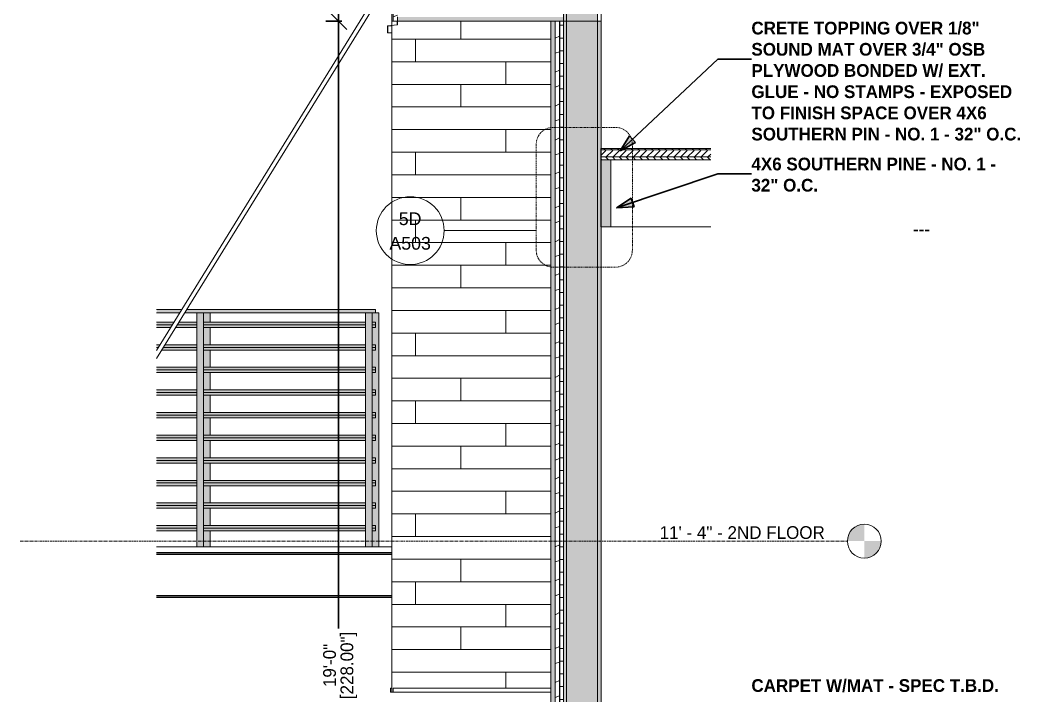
# Model space of a CAD drawing. Header units: inches. Extents: x 9847 to 10833, y -183 to 465.
# Drawn here: x 10019.2 to 10196.2, y 108.6 to 228.2 of the extents above; entities that cross this region are included whole.
import ezdxf

# ---------------------------------------------------------------- set-up
doc = ezdxf.new("R2010")
doc.units = ezdxf.units.IN
doc.header["$MEASUREMENT"] = 0
doc.linetypes.add('Dash Dot 3_16_', pattern=[0.3125, 0.1875, -0.0625, 0, -0.0625])
doc.linetypes.add('Grid Line 1_2_', pattern=[0.875, 0.5, -0.125, 0.125, -0.125])
for name, color, linetype, lineweight in [('0-3', 250, 'Continuous', 5), ('A-ANNO-DIMS-1', 211, 'Continuous', 30), ('A-ANNO-SYMB', 150, 'Continuous', 9), ('A-ANNO-SYMB-1', 150, 'Dash Dot 3_16_', 9), ('A-CLNG-1', 23, 'Continuous', 18), ('A-CLNG-2', 13, 'Continuous', 9), ('A-CLNG-3', 55, 'Continuous', 9), ('A-FLOR-4', 55, 'Continuous', 9), ('A-FLOR-HRAL-1', 55, 'Continuous', 9), ('A-FLOR-HRAL-2', 7, 'Continuous', 9), ('A-FLOR-HRAL-3', 9, 'Continuous', 9), ('A-FLOR-LEVL', 51, 'Continuous', 9), ('A-FLOR-LEVL-1', 51, 'Grid Line 1_2_', 9), ('A-WALL-1', 251, 'Continuous', 5), ('A-WALL-2', 23, 'Continuous', 18), ('A-WALL-3', 55, 'Continuous', 9), ('A-WALL-5', 113, 'Continuous', 9), ('A-WALL-PATT-1', 55, 'Continuous', 9), ('A-WALL-PATT-2', 252, 'Continuous', 9), ('G-ANNO-TEXT', 231, 'Continuous', 30), ('G-ANNO-TEXT-1', 231, 'Continuous', 9), ('S-BEAM-1', 55, 'Continuous', 9), ('S-STRS-1', 55, 'Continuous', 9), ('S-STRS-2', 21, 'Continuous', 5), ('S-STRS-3', 7, 'Continuous', 9), ('S-STRS-4', 252, 'Continuous', 9)]:
    doc.layers.add(name, color=color, linetype=linetype, lineweight=lineweight)
doc.styles.add('Arial', font='arial.ttf', dxfattribs={"height": 2.25})
doc.styles.add('Century Gothic', font='ufonts.com_century-gothic.ttf', dxfattribs={"height": 2.25})
doc.styles.add('Century Gothic_B', font='GOTHICB.TTF', dxfattribs={"height": 2.25})
doc.dimstyles.new('OD__1_16__Tol__', dxfattribs={"dimscale": 12, "dimtxt": 2.349379, "dimasz": 0.25, "dimexe": 0.1875, "dimexo": 0.125, "dimgap": 0.03125, "dimtad": 1, "dimdec": 4, "dimrnd": 0.0625, "dimzin": 3, "dimdsep": 46, "dimlunit": 4, "dimtxsty": 'Century Gothic', "dimblk1": 'OBLIQUE', "dimblk2": 'OBLIQUE', "dimsah": 1, "dimcen": 0.09, "dimdle": 0.1875, "dimazin": 0, "dimtfac": 1, "dimtdec": 4, "dimtix": 1, "dimtmove": 0, "dimatfit": 3, "dimfxl": 1, "dimtvp": 1, "dimtfill": 1, "dimfrac": 2, "dimtolj": 1, "dimtzin": 0, "dimlwd": 30, "dimlwe": 30, "dimarcsym": 2})
pattern_1 = [(0, (10995.947, 72), (0, 1.2), []), (315, (10995.947, 72), (1.1992531, 0), [1.696, -1.696]), (45, (10995.947, 72), (1.1992531, 0), [1.696, -1.696])]
pattern_2 = [(216.87, (11102.6469, 78), (17.9999786, 12.0000322), [3, -27]), (206.565, (11106.247, 76.2), (-6.00027, -5.999812), [6.708, -6.708]), (198.435, (11106.2469, 73.2), (-12.000522, -5.9998), [3.795, -15.179])]
pattern_3 = [(0, (10089.177, 136.8), (0, 4), []), (90, (10089.177, 136.8), (-8, 8), [4, -28]), (90, (10105.177, 140.8), (-8, 8), [4, -28])]
pattern_4 = [(0, (11100.2469, 72), (0, 1.2), []), (315, (11100.2469, 72), (1.1992531, 0), [1.696, -1.696]), (45, (11100.2469, 72), (1.1992531, 0), [1.696, -1.696])]
pattern_5 = [(161.57, (11100.36688, 72.12), (-0.960383694, -0.00039918), [0, -6.83, 0.758, 0]), (18.43, (11100.12688, 72.12), (-0.960383694, 0.00039918), [0, -6.83, 0.758, 0]), (108.43, (11100.36688, 72.12), (0.47951018, -2.4005264), [2.276, -5.312]), (71.57, (11100.12688, 72.12), (0.47951018, 2.4005264), [2.276, -5.312])]
pattern_6 = [(0, (11100.2469, 72), (7.68, 1.92), [0.317, -5.443, 0.317, -5.443, -30.72]), (0, (11100.2469, 72), (7.68, 1.92), [-11.52, 0.317, -11.203, 0.317, -5.443, -13.44]), (0, (11100.2469, 72), (7.68, 1.92), [-28.8, 0.317, -3.523, 0.317, -9.283]), (120, (11103.1269, 72.96), (-5.5027688, 5.691075), [0.317, -5.443, 0.317, -5.443, -30.72]), (120, (11103.1269, 72.96), (-5.5027688, 5.691075), [-11.52, 0.317, -11.203, 0.317, -5.443, -13.44]), (120, (11103.1269, 72.96), (-5.5027688, 5.691075), [-28.8, 0.317, -3.523, 0.317, -9.283]), (240, (11104.0869, 76.8), (-2.1772312, -7.611075), [0.317, -5.443, 0.317, -5.443, -30.72]), (240, (11104.0869, 76.8), (-2.1772312, -7.611075), [-11.52, 0.317, -11.203, 0.317, -5.443, -13.44]), (240, (11104.0869, 76.8), (-2.1772312, -7.611075), [-28.8, 0.317, -3.523, 0.317, -9.283])]

# ---------------------------------------------------------------- blocks, each defined once
blk = doc.blocks.new('CTR - 1st Phase -Stairs _ Elevators_rvt-2-WALL SECTION - WEST STAIR - WEST WALL')
at = {"layer": 'S-STRS-2'}
for points in [[(10017.71, 191.6), (10019.46, 191.6), (10019.46, 203.47), (10017.71, 203.47), (10017.71, 197.53)], [(10019.46, 54.13), (10019.46, 66), (10017.71, 66), (10017.71, 54.13)]]:
    blk.add_hatch(color=256, dxfattribs=at).paths.add_polyline_path(points, flags=0)
at = {"layer": 'S-STRS-4'}
h = blk.add_hatch(dxfattribs=at)
h.set_pattern_fill('FP_11', color=256, style=0, pattern_type=2)
h.set_pattern_definition(pattern_1)
h.paths.add_polyline_path([(10017.71, 203.47), (10037.13, 203.47), (10037.13, 205.47), (10017.71, 205.47)], flags=0)
h = blk.add_hatch(dxfattribs=at)
h.set_pattern_fill('FP_11', color=256, style=0, pattern_type=2)
h.set_pattern_definition(pattern_1)
h.paths.add_polyline_path([(10037.13, 66), (10037.13, 68), (10017.71, 68), (10017.71, 66), (10019.46, 66)], flags=0)
at = {"layer": 'S-STRS-1'}
for p, q in [((10019.46, 191.6), (10037.13, 191.6)), ((10019.46, 54.13), (10037.13, 54.13))]:
    blk.add_line(p, q, dxfattribs=at)
at = {"layer": 'S-STRS-3'}
for p, q in [((10037.13, 205.47), (10017.71, 205.47)), ((10017.71, 205.47), (10017.71, 203.47)), ((10019.46, 203.47), (10017.71, 203.47)), ((10017.71, 203.47), (10017.71, 191.6)), ((10017.71, 203.47), (10037.13, 203.47)), ((10019.46, 191.6), (10019.46, 203.47)), ((10017.71, 191.6), (10019.46, 191.6)), ((10037.13, 68), (10017.71, 68)), ((10017.71, 68), (10017.71, 66)), ((10019.46, 66), (10017.71, 66)), ((10017.71, 66), (10017.71, 54.13)), ((10017.71, 66), (10037.13, 66)), ((10019.46, 54.13), (10019.46, 66)), ((10017.71, 54.13), (10019.46, 54.13))]:
    blk.add_line(p, q, dxfattribs=at)
blk = doc.blocks.new('Basic Wall _ EXT - FIBER CEMENT - LARGE - ___-2505168-WALL SECTION - WEST STAIR - WEST WALL')
at = {"layer": 'A-WALL-3'}
for p, q in [((9980.69, 227.16), (9979.97, 227.16)), ((9980.69, 225.94), (9979.97, 225.94))]:
    blk.add_line(p, q, dxfattribs=at)
blk = doc.blocks.new('Basic Wall _ EXT - FIBER CEMENT - LARGE - ___-2505169-WALL SECTION - WEST STAIR - WEST WALL')
at = {"layer": 'A-WALL-3'}
for p, q in [((9981.66, 227.34), (9979.94, 227.19)), ((9979.94, 227.19), (9979.94, 225.94)), ((9979.97, 227.16), (9981.69, 227.31)), ((9979.97, 225.94), (9979.97, 227.16)), ((9981.66, 228), (9981.66, 227.34)), ((9981.69, 227.31), (9981.69, 228)), ((9979.94, 225.94), (9979.97, 225.94))]:
    blk.add_line(p, q, dxfattribs=at)
blk = doc.blocks.new('Railing - Baluster_01-2700443-WALL SECTION - WEST STAIR - WEST WALL')
at = {"layer": 'A-FLOR-HRAL-3'}
blk.add_hatch(color=256, dxfattribs=at).paths.add_polyline_path([(9947.38, 267), (9947.38, 308.4), (9946.2, 308.4), (9946.2, 267)], flags=0)
at = {"layer": 'A-FLOR-HRAL-1'}
for p, q in [((9946.2, 267), (9946.2, 308.4)), ((9947.38, 308.4), (9947.38, 267))]:
    blk.add_line(p, q, dxfattribs=at)
blk = doc.blocks.new('Railing - Baluster_01-V12-WALL SECTION - WEST STAIR - WEST WALL')
at = {"layer": 'A-FLOR-HRAL-3'}
h = blk.add_hatch(color=256, dxfattribs=at)
h.paths.add_polyline_path([(9947.38, 135), (9948.56, 135), (9948.56, 137.8), (9947.38, 137.8)], flags=0)
h.paths.add_polyline_path([(9948.56, 138.75), (9948.56, 141.8), (9947.38, 141.8), (9947.38, 138.75)], flags=0)
h.paths.add_polyline_path([(9947.38, 142.75), (9948.56, 142.75), (9948.56, 145.8), (9947.38, 145.8)], flags=0)
h.paths.add_polyline_path([(9947.38, 146.75), (9948.56, 146.75), (9948.56, 149.8), (9947.38, 149.8)], flags=0)
h.paths.add_polyline_path([(9947.38, 150.75), (9948.56, 150.75), (9948.56, 153.8), (9947.38, 153.8)], flags=0)
h.paths.add_polyline_path([(9947.38, 154.75), (9948.56, 154.75), (9948.56, 157.8), (9947.38, 157.8)], flags=0)
h.paths.add_polyline_path([(9947.38, 158.75), (9948.56, 158.75), (9948.56, 161.8), (9947.38, 161.8)], flags=0)
h.paths.add_polyline_path([(9947.38, 162.75), (9948.56, 162.75), (9948.56, 165.8), (9947.38, 165.8)], flags=0)
h.paths.add_polyline_path([(9947.38, 166.75), (9948.56, 166.76), (9948.56, 169.8), (9947.38, 169.8), (9947.38, 166.76)], flags=0)
h.paths.add_polyline_path([(9947.38, 170.75), (9948.56, 170.75), (9948.56, 173.8), (9947.38, 173.8)], flags=0)
h.paths.add_polyline_path([(9947.38, 174.75), (9948.56, 174.75), (9948.56, 176.4), (9947.38, 176.4)], flags=0)
at = {"layer": 'A-FLOR-HRAL-1'}
for p, q in [((9948.56, 176.4), (9948.56, 174.75)), ((9948.56, 173.8), (9948.56, 170.75)), ((9948.56, 169.8), (9948.56, 166.76)), ((9948.56, 165.8), (9948.56, 162.75)), ((9948.56, 161.8), (9948.56, 158.75)), ((9948.56, 157.8), (9948.56, 154.75)), ((9948.56, 153.8), (9948.56, 150.75)), ((9948.56, 149.8), (9948.56, 146.75)), ((9948.56, 145.8), (9948.56, 142.75)), ((9948.56, 141.8), (9948.56, 138.75)), ((9948.56, 137.8), (9948.56, 135))]:
    blk.add_line(p, q, dxfattribs=at)
blk = doc.blocks.new('Railing - Baluster_01-V11-WALL SECTION - WEST STAIR - WEST WALL')
at = {"layer": 'A-FLOR-HRAL-3'}
blk.add_hatch(color=256, dxfattribs=at).paths.add_polyline_path([(9978.42, 267), (9978.42, 308.4), (9977.24, 308.4), (9977.24, 306.75), (9977.83, 306.75), (9977.83, 305.8), (9977.24, 305.8), (9977.24, 302.75), (9977.83, 302.75), (9977.83, 301.8), (9977.24, 301.8), (9977.24, 298.75), (9977.83, 298.75), (9977.83, 297.8), (9977.24, 297.8), (9977.24, 294.75), (9977.83, 294.75), (9977.83, 293.8), (9977.24, 293.8), (9977.24, 290.75), (9977.83, 290.75), (9977.83, 289.8), (9977.24, 289.8), (9977.24, 286.75), (9977.83, 286.75), (9977.83, 285.8), (9977.24, 285.8), (9977.24, 282.75), (9977.83, 282.75), (9977.83, 281.8), (9977.24, 281.8), (9977.24, 278.75), (9977.83, 278.75), (9977.83, 277.8), (9977.24, 277.8), (9977.24, 274.75), (9977.83, 274.75), (9977.83, 273.8), (9977.24, 273.8), (9977.24, 270.75), (9977.83, 270.75), (9977.83, 269.8), (9977.24, 269.8), (9977.24, 267)], flags=0)
at = {"layer": 'A-FLOR-HRAL-1'}
for q in [(9977.83, 308.4), (9978.42, 267)]:
    blk.add_line((9978.42, 308.4), q, dxfattribs=at)
blk = doc.blocks.new('Railing - Railing-3287919-WALL SECTION - WEST STAIR - WEST WALL')
at = {"layer": 'A-FLOR-HRAL-2'}
h = blk.add_hatch(color=256, dxfattribs=at)
h.paths.add_polyline_path([(9939.07, 176.53), (9943.26, 176.53), (9943.56, 177), (9939.07, 176.99), (9939.07, 176.6)], flags=0)
h.paths.add_polyline_path([(9946.2, 176.53), (9977.83, 176.53), (9977.83, 177), (9944.43, 176.99), (9944.15, 176.53)], flags=0)
h = blk.add_hatch(color=256, dxfattribs=at)
h.paths.add_polyline_path([(9977.24, 176.4), (9977.83, 176.4), (9977.83, 176.53), (9944.15, 176.53), (9944.07, 176.4), (9976.06, 176.4)], flags=0)
h.paths.add_polyline_path([(9943.19, 176.4), (9943.26, 176.53), (9939.07, 176.53), (9939.07, 176.4)], flags=0)
h = blk.add_hatch(color=256, dxfattribs=at)
h.paths.add_polyline_path([(9939.07, 174.28), (9941.87, 174.28), (9942.17, 174.75), (9939.07, 174.75)], flags=0)
h.paths.add_polyline_path([(9946.2, 174.28), (9946.2, 174.75), (9943.05, 174.75), (9942.76, 174.28)], flags=0)
h.paths.add_polyline_path([(9977.83, 174.28), (9977.83, 174.75), (9977.24, 174.75), (9977.24, 174.28)], flags=0)
h.paths.add_polyline_path([(9947.38, 174.28), (9976.06, 174.28), (9976.06, 174.75), (9947.38, 174.75)], flags=0)
h = blk.add_hatch(color=256, dxfattribs=at)
h.paths.add_polyline_path([(9947.38, 173.8), (9976.06, 173.8), (9976.06, 174.28), (9947.38, 174.28)], flags=0)
h.paths.add_polyline_path([(9941.58, 173.8), (9941.87, 174.28), (9939.07, 174.28), (9939.07, 173.8)], flags=0)
h.paths.add_polyline_path([(9977.83, 173.8), (9977.83, 174.28), (9977.24, 174.28), (9977.24, 173.8)], flags=0)
h.paths.add_polyline_path([(9942.46, 173.8), (9946.2, 173.8), (9946.2, 174.28), (9942.76, 174.28)], flags=0)
h = blk.add_hatch(color=256, dxfattribs=at)
h.paths.add_polyline_path([(9939.4, 170.28), (9939.7, 170.75), (9939.07, 170.75), (9939.07, 170.28)], flags=0)
h.paths.add_polyline_path([(9940.28, 170.28), (9946.2, 170.28), (9946.2, 170.75), (9940.58, 170.75)], flags=0)
h.paths.add_polyline_path([(9977.83, 170.28), (9977.83, 170.75), (9977.24, 170.75), (9977.24, 170.28)], flags=0)
h.paths.add_polyline_path([(9947.38, 170.28), (9976.06, 170.28), (9976.06, 170.75), (9947.38, 170.75)], flags=0)
h = blk.add_hatch(color=256, dxfattribs=at)
h.paths.add_polyline_path([(9947.38, 169.8), (9976.06, 169.8), (9976.06, 170.28), (9947.38, 170.28)], flags=0)
h.paths.add_polyline_path([(9939.11, 169.8), (9939.4, 170.28), (9939.07, 170.28), (9939.07, 169.8)], flags=0)
h.paths.add_polyline_path([(9977.83, 169.8), (9977.83, 170.28), (9977.24, 170.28), (9977.24, 169.8)], flags=0)
h.paths.add_polyline_path([(9946.2, 169.8), (9946.2, 170.28), (9940.28, 170.28), (9939.99, 169.8)], flags=0)
h = blk.add_hatch(color=256, dxfattribs=at)
h.paths.add_polyline_path([(9939.07, 166.28), (9946.2, 166.28), (9946.2, 166.75), (9939.07, 166.75)], flags=0)
h.paths.add_polyline_path([(9947.38, 166.28), (9976.06, 166.28), (9976.06, 166.75), (9947.38, 166.75)], flags=0)
h.paths.add_polyline_path([(9977.83, 166.28), (9977.83, 166.75), (9977.24, 166.75), (9977.24, 166.28)], flags=0)
h = blk.add_hatch(color=256, dxfattribs=at)
h.paths.add_polyline_path([(9946.2, 165.8), (9946.2, 166.28), (9939.07, 166.28), (9939.07, 165.8)], flags=0)
h.paths.add_polyline_path([(9948.56, 165.8), (9976.06, 165.8), (9976.06, 166.28), (9947.38, 166.28), (9947.38, 165.8)], flags=0)
h.paths.add_polyline_path([(9977.83, 165.8), (9977.83, 166.28), (9977.24, 166.28), (9977.24, 165.8)], flags=0)
h = blk.add_hatch(color=256, dxfattribs=at)
h.paths.add_polyline_path([(9963.59, 162.28), (9976.06, 162.28), (9976.06, 162.75), (9947.38, 162.75), (9947.38, 162.28), (9948.56, 162.28)], flags=0)
h.paths.add_polyline_path([(9946.2, 162.28), (9946.2, 162.75), (9939.07, 162.75), (9939.07, 162.28)], flags=0)
h.paths.add_polyline_path([(9977.83, 162.28), (9977.83, 162.75), (9977.24, 162.75), (9977.24, 162.28)], flags=0)
h = blk.add_hatch(color=256, dxfattribs=at)
h.paths.add_polyline_path([(9946.2, 161.8), (9946.2, 162.28), (9939.07, 162.28), (9939.07, 161.8)], flags=0)
h.paths.add_polyline_path([(9948.56, 161.8), (9976.06, 161.8), (9976.06, 162.28), (9947.38, 162.28), (9947.38, 161.8)], flags=0)
h.paths.add_polyline_path([(9977.83, 161.8), (9977.83, 162.28), (9977.24, 162.28), (9977.24, 161.8)], flags=0)
h = blk.add_hatch(color=256, dxfattribs=at)
h.paths.add_polyline_path([(9963.59, 158.28), (9976.06, 158.28), (9976.06, 158.75), (9947.38, 158.75), (9947.38, 158.28), (9948.56, 158.28)], flags=0)
h.paths.add_polyline_path([(9977.83, 158.28), (9977.83, 158.75), (9977.24, 158.75), (9977.24, 158.28)], flags=0)
h.paths.add_polyline_path([(9946.2, 158.28), (9946.2, 158.75), (9939.07, 158.75), (9939.07, 158.28)], flags=0)
h = blk.add_hatch(color=256, dxfattribs=at)
h.paths.add_polyline_path([(9977.83, 157.8), (9977.83, 158.28), (9977.24, 158.28), (9977.24, 157.8)], flags=0)
h.paths.add_polyline_path([(9946.2, 157.8), (9946.2, 158.28), (9939.07, 158.28), (9939.07, 157.8)], flags=0)
h.paths.add_polyline_path([(9947.38, 157.8), (9976.06, 157.8), (9976.06, 158.28), (9947.38, 158.28)], flags=0)
h = blk.add_hatch(color=256, dxfattribs=at)
h.paths.add_polyline_path([(9963.59, 154.28), (9976.06, 154.28), (9976.06, 154.75), (9947.38, 154.75), (9947.38, 154.28), (9948.56, 154.28)], flags=0)
h.paths.add_polyline_path([(9946.2, 154.28), (9946.2, 154.75), (9939.07, 154.75), (9939.07, 154.28)], flags=0)
h.paths.add_polyline_path([(9977.83, 154.28), (9977.83, 154.75), (9977.24, 154.75), (9977.24, 154.28)], flags=0)
h = blk.add_hatch(color=256, dxfattribs=at)
h.paths.add_polyline_path([(9946.2, 153.8), (9946.2, 154.28), (9939.07, 154.28), (9939.07, 153.8)], flags=0)
h.paths.add_polyline_path([(9948.56, 153.8), (9976.06, 153.8), (9976.06, 154.28), (9947.38, 154.28), (9947.38, 153.8)], flags=0)
h.paths.add_polyline_path([(9977.83, 153.8), (9977.83, 154.28), (9977.24, 154.28), (9977.24, 153.8)], flags=0)
h = blk.add_hatch(color=256, dxfattribs=at)
h.paths.add_polyline_path([(9963.59, 150.28), (9976.06, 150.28), (9976.06, 150.75), (9947.38, 150.75), (9947.38, 150.28), (9948.56, 150.28)], flags=0)
h.paths.add_polyline_path([(9946.2, 150.28), (9946.2, 150.75), (9939.07, 150.75), (9939.07, 150.28)], flags=0)
h.paths.add_polyline_path([(9977.83, 150.28), (9977.83, 150.75), (9977.24, 150.75), (9977.24, 150.28)], flags=0)
h = blk.add_hatch(color=256, dxfattribs=at)
h.paths.add_polyline_path([(9963.59, 149.8), (9976.06, 149.8), (9976.06, 150.28), (9947.38, 150.28), (9947.38, 149.8), (9948.56, 149.8)], flags=0)
h.paths.add_polyline_path([(9946.2, 149.8), (9946.2, 150.28), (9939.07, 150.28), (9939.07, 149.8)], flags=0)
h.paths.add_polyline_path([(9977.83, 149.8), (9977.83, 150.28), (9977.24, 150.28), (9977.24, 149.8)], flags=0)
h = blk.add_hatch(color=256, dxfattribs=at)
h.paths.add_polyline_path([(9939.07, 146.28), (9946.2, 146.28), (9946.2, 146.75), (9939.07, 146.75), (9939.07, 146.64)], flags=0)
h.paths.add_polyline_path([(9948.56, 146.28), (9976.06, 146.28), (9976.06, 146.75), (9947.38, 146.75), (9947.38, 146.28)], flags=0)
h.paths.add_polyline_path([(9977.83, 146.28), (9977.83, 146.75), (9977.24, 146.75), (9977.24, 146.28)], flags=0)
h = blk.add_hatch(color=256, dxfattribs=at)
h.paths.add_polyline_path([(9963.59, 145.8), (9976.06, 145.8), (9976.06, 146.28), (9947.38, 146.28), (9947.38, 145.8), (9948.56, 145.8)], flags=0)
h.paths.add_polyline_path([(9946.2, 145.8), (9946.2, 146.28), (9939.07, 146.28), (9939.07, 145.8)], flags=0)
h.paths.add_polyline_path([(9977.83, 145.8), (9977.83, 146.28), (9977.24, 146.28), (9977.24, 145.8)], flags=0)
h = blk.add_hatch(color=256, dxfattribs=at)
h.paths.add_polyline_path([(9963.59, 142.28), (9976.06, 142.28), (9976.06, 142.75), (9947.38, 142.75), (9947.38, 142.28), (9948.56, 142.28)], flags=0)
h.paths.add_polyline_path([(9946.2, 142.28), (9946.2, 142.75), (9939.07, 142.75), (9939.07, 142.28)], flags=0)
h.paths.add_polyline_path([(9977.83, 142.28), (9977.83, 142.75), (9977.24, 142.75), (9977.24, 142.28)], flags=0)
h = blk.add_hatch(color=256, dxfattribs=at)
h.paths.add_polyline_path([(9977.83, 141.8), (9977.83, 142.28), (9977.24, 142.28), (9977.24, 141.8)], flags=0)
h.paths.add_polyline_path([(9946.2, 141.8), (9946.2, 142.28), (9939.07, 142.28), (9939.07, 141.8)], flags=0)
h.paths.add_polyline_path([(9947.38, 141.8), (9976.06, 141.8), (9976.06, 142.28), (9947.38, 142.28)], flags=0)
h = blk.add_hatch(color=256, dxfattribs=at)
h.paths.add_polyline_path([(9963.59, 138.28), (9976.06, 138.28), (9976.06, 138.75), (9947.38, 138.75), (9947.38, 138.28), (9948.56, 138.28)], flags=0)
h.paths.add_polyline_path([(9977.83, 138.28), (9977.83, 138.75), (9977.24, 138.75), (9977.24, 138.28)], flags=0)
h.paths.add_polyline_path([(9946.2, 138.28), (9946.2, 138.75), (9939.07, 138.75), (9939.07, 138.28)], flags=0)
h = blk.add_hatch(color=256, dxfattribs=at)
h.paths.add_polyline_path([(9946.2, 137.8), (9946.2, 138.28), (9939.07, 138.28), (9939.07, 137.8)], flags=0)
h.paths.add_polyline_path([(9948.56, 137.8), (9976.06, 137.8), (9976.06, 138.28), (9947.38, 138.28), (9947.38, 137.8)], flags=0)
h.paths.add_polyline_path([(9977.83, 137.8), (9977.83, 138.28), (9977.24, 138.28), (9977.24, 137.8)], flags=0)
at = {"layer": 'A-FLOR-HRAL-1'}
for p, q in [((9943.56, 177), (9939.07, 177)), ((9977.83, 177), (9944.44, 177)), ((9977.83, 177), (9977.83, 176.53)), ((9943.19, 176.4), (9939.07, 176.4)), ((9977.83, 176.4), (9944.07, 176.4)), ((9977.83, 176.53), (9977.83, 176.4)), ((9939.07, 174.75), (9942.17, 174.75)), ((9941.87, 174.28), (9939.07, 174.28)), ((9941.58, 173.8), (9939.07, 173.8)), ((9946.2, 173.8), (9942.46, 173.8)), ((9946.2, 174.28), (9942.76, 174.28)), ((9943.05, 174.75), (9946.2, 174.75)), ((9947.38, 174.75), (9976.06, 174.75)), ((9976.06, 174.28), (9947.38, 174.28)), ((9976.06, 173.8), (9947.38, 173.8)), ((9977.24, 174.75), (9977.83, 174.75)), ((9977.83, 174.28), (9977.24, 174.28)), ((9977.83, 173.8), (9977.24, 173.8)), ((9977.83, 174.75), (9977.83, 174.28)), ((9977.83, 174.28), (9977.83, 173.8)), ((9939.07, 170.75), (9939.7, 170.75)), ((9939.4, 170.28), (9939.07, 170.28)), ((9946.2, 170.28), (9940.28, 170.28)), ((9940.58, 170.75), (9946.2, 170.75)), ((9947.38, 170.75), (9976.06, 170.75)), ((9976.06, 170.28), (9947.38, 170.28)), ((9977.24, 170.75), (9977.83, 170.75)), ((9977.83, 170.28), (9977.24, 170.28)), ((9977.83, 170.75), (9977.83, 170.28)), ((9977.83, 170.28), (9977.83, 169.8)), ((9939.11, 169.8), (9939.07, 169.8)), ((9946.2, 169.8), (9939.99, 169.8)), ((9976.06, 169.8), (9947.38, 169.8)), ((9977.83, 169.8), (9977.24, 169.8)), ((9939.07, 166.75), (9946.2, 166.75)), ((9947.38, 166.75), (9976.06, 166.75)), ((9977.24, 166.75), (9977.83, 166.75)), ((9977.83, 166.75), (9977.83, 166.28)), ((9946.2, 166.28), (9939.07, 166.28)), ((9946.2, 165.8), (9939.07, 165.8)), ((9976.06, 166.28), (9947.38, 166.28)), ((9976.06, 165.8), (9947.38, 165.8)), ((9977.83, 166.28), (9977.24, 166.28)), ((9977.83, 165.8), (9977.24, 165.8)), ((9977.83, 166.28), (9977.83, 165.8)), ((9939.07, 162.75), (9946.2, 162.75)), ((9946.2, 162.28), (9939.07, 162.28)), ((9946.2, 161.8), (9939.07, 161.8)), ((9947.38, 162.75), (9976.06, 162.75)), ((9976.06, 162.28), (9947.38, 162.28)), ((9976.06, 161.8), (9947.38, 161.8)), ((9977.24, 162.75), (9977.83, 162.75)), ((9977.83, 162.28), (9977.24, 162.28)), ((9977.83, 161.8), (9977.24, 161.8)), ((9977.83, 162.75), (9977.83, 162.28)), ((9977.83, 162.28), (9977.83, 161.8)), ((9939.07, 158.75), (9946.2, 158.75)), ((9946.2, 158.28), (9939.07, 158.28)), ((9946.2, 157.8), (9939.07, 157.8)), ((9947.38, 158.75), (9976.06, 158.75)), ((9976.06, 158.28), (9947.38, 158.28)), ((9976.06, 157.8), (9947.38, 157.8)), ((9977.24, 158.75), (9977.83, 158.75)), ((9977.83, 158.28), (9977.24, 158.28)), ((9977.83, 157.8), (9977.24, 157.8)), ((9977.83, 158.75), (9977.83, 158.28)), ((9977.83, 158.28), (9977.83, 157.8)), ((9939.07, 154.75), (9946.2, 154.75)), ((9946.2, 154.28), (9939.07, 154.28)), ((9947.38, 154.75), (9976.06, 154.75)), ((9976.06, 154.28), (9947.38, 154.28)), ((9977.24, 154.75), (9977.83, 154.75)), ((9977.83, 154.28), (9977.24, 154.28)), ((9977.83, 154.75), (9977.83, 154.28)), ((9977.83, 154.28), (9977.83, 153.8)), ((9946.2, 153.8), (9939.07, 153.8)), ((9976.06, 153.8), (9947.38, 153.8)), ((9977.83, 153.8), (9977.24, 153.8)), ((9939.07, 150.75), (9946.2, 150.75)), ((9947.38, 150.75), (9976.06, 150.75)), ((9977.24, 150.75), (9977.83, 150.75)), ((9977.83, 150.75), (9977.83, 150.28)), ((9946.2, 150.28), (9939.07, 150.28)), ((9946.2, 149.8), (9939.07, 149.8)), ((9976.06, 150.28), (9947.38, 150.28)), ((9976.06, 149.8), (9947.38, 149.8)), ((9977.83, 150.28), (9977.24, 150.28)), ((9977.83, 149.8), (9977.24, 149.8)), ((9977.83, 150.28), (9977.83, 149.8)), ((9939.07, 146.75), (9946.2, 146.75)), ((9946.2, 146.28), (9939.07, 146.28)), ((9946.2, 145.8), (9939.07, 145.8)), ((9947.38, 146.75), (9976.06, 146.75)), ((9976.06, 146.28), (9947.38, 146.28)), ((9976.06, 145.8), (9947.38, 145.8)), ((9977.24, 146.75), (9977.83, 146.75)), ((9977.83, 146.28), (9977.24, 146.28)), ((9977.83, 145.8), (9977.24, 145.8)), ((9977.83, 146.75), (9977.83, 146.28)), ((9977.83, 146.28), (9977.83, 145.8)), ((9939.07, 142.75), (9946.2, 142.75)), ((9946.2, 142.28), (9939.07, 142.28)), ((9946.2, 141.8), (9939.07, 141.8)), ((9947.38, 142.75), (9976.06, 142.75)), ((9976.06, 142.28), (9947.38, 142.28)), ((9976.06, 141.8), (9947.38, 141.8)), ((9977.24, 142.75), (9977.83, 142.75)), ((9977.83, 142.28), (9977.24, 142.28)), ((9977.83, 141.8), (9977.24, 141.8)), ((9977.83, 142.75), (9977.83, 142.28)), ((9977.83, 142.28), (9977.83, 141.8)), ((9939.07, 138.75), (9946.2, 138.75)), ((9946.2, 138.28), (9939.07, 138.28)), ((9947.38, 138.75), (9976.06, 138.75)), ((9976.06, 138.28), (9947.38, 138.28)), ((9977.24, 138.75), (9977.83, 138.75)), ((9977.83, 138.28), (9977.24, 138.28)), ((9977.83, 138.75), (9977.83, 138.28)), ((9977.83, 138.28), (9977.83, 137.8)), ((9946.2, 137.8), (9939.07, 137.8)), ((9976.06, 137.8), (9947.38, 137.8)), ((9977.83, 137.8), (9977.24, 137.8))]:
    blk.add_line(p, q, dxfattribs=at)
for name, p in [('Railing - Baluster_01-2700443-WALL SECTION - WEST STAIR - WEST WALL', (0, -132)), ('Railing - Baluster_01-V12-WALL SECTION - WEST STAIR - WEST WALL', (0, 0)), ('Railing - Baluster_01-2700443-WALL SECTION - WEST STAIR - WEST WALL', (29.85, -132)), ('Railing - Baluster_01-V11-WALL SECTION - WEST STAIR - WEST WALL', (0, -132))]:
    blk.add_blockref(name, p)
blk = doc.blocks.new('Walls 75 - Walls 1-3287873-WALL SECTION - WEST STAIR - WEST WALL')
at = {"layer": 'S-BEAM-1'}
for p, q in [((9980.69, 237.25), (9979.2, 237.25)), ((9979.2, 234), (9979.2, 237.25)), ((9979.2, 234.71), (9939.07, 169.74)), ((9979.2, 230.75), (9979.2, 234)), ((9939.07, 168.31), (9979.2, 233.28)), ((9979.2, 230.75), (9980.69, 230.75))]:
    blk.add_line(p, q, dxfattribs=at)
blk = doc.blocks.new('Walls 76 - Walls 3-3287888-WALL SECTION - WEST STAIR - WEST WALL')
at = {"layer": 'A-WALL-3'}
for p, q in [((9980.69, 134), (9939.07, 134)), ((9939.07, 133.73), (9980.69, 133.73)), ((9979.82, 133.73), (9939.07, 133.73)), ((9980.69, 133.61), (9939.07, 133.61)), ((9979.82, 133.73), (9980.69, 133.67)), ((9980.69, 126.39), (9939.07, 126.39)), ((9980.69, 126.27), (9939.07, 126.27)), ((9979.82, 126.27), (9939.07, 126.27)), ((9939.07, 126), (9980.69, 126)), ((9980.69, 126.33), (9979.82, 126.27))]:
    blk.add_line(p, q, dxfattribs=at)
for centre, start, end in [((9979.82, 134), 248.7037, 270), ((9979.82, 126), 90, 111.2963)]:
    blk.add_arc(centre, 0.273, start, end, dxfattribs=at)
blk = doc.blocks.new('Level - Level Head - Circle-50818-WALL SECTION - WEST STAIR - WEST WALL')
at = {"layer": 'A-FLOR-LEVL'}
h = blk.add_hatch(color=256, dxfattribs=at)
edge = h.paths.add_edge_path(flags=0)
edge.add_line((10064.3, 0), (10061.3, 0))
edge.add_arc((10064.3, 0), 3, 90, 180, ccw=False)
edge.add_line((10064.3, 3), (10064.3, 0))
h = blk.add_hatch(color=256, dxfattribs=at)
edge = h.paths.add_edge_path(flags=0)
edge.add_line((10064.3, -3), (10064.3, 0))
edge.add_line((10064.3, 0), (10067.3, 0))
edge.add_arc((10064.3, 0), 3, 270, 360, ccw=False)
blk.add_circle((10064.3, 0), 3, dxfattribs=at)
blk = doc.blocks.new('Section - Callout Head-565430-WALL SECTION - WEST STAIR - WEST WALL')
at = {"layer": 'A-ANNO-SYMB'}
for start, end in [(0, 180), (180, 0)]:
    blk.add_arc((9957.49, 452.8), 6, start, end, dxfattribs=at)
at = {"layer": 'A-ANNO-SYMB', "insert": (10046.46, 454.2), "char_height": 2.25, "width": 3.8632, "attachment_point": 1, "style": 'Century Gothic'}
blk.add_mtext('---', dxfattribs=at)
blk = doc.blocks.new('_Oblique')
at = {"color": 0, "linetype": 'ByBlock', "lineweight": -2}
blk.add_line((-0.5, -0.5), (0.5, 0.5), dxfattribs=at)
blk = doc.blocks.new('DIMBLOCK2-WALL SECTION - WEST STAIR - WEST WALL')
at = {"layer": 'A-ANNO-DIMS-1', "color": 0, "lineweight": 30, "transparency": 16777216}
for p, q in [((10075.55, 230.25), (10075.55, -2.25)), ((10076.17, 228), (10073.3, 228)), ((10076.17, 0), (10073.3, 0))]:
    blk.add_line(p, q, dxfattribs=at)
at = {"layer": 'Defpoints', "color": 0, "transparency": 16777216}
for p in [(10077.67, 228), (10075.55, 0), (10077.67, 0)]:
    blk.add_point(p, dxfattribs=at)
at = {"layer": 'A-ANNO-DIMS-1', "color": 0, "lineweight": 30, "transparency": 16777216, "xscale": 3, "yscale": 3, "zscale": 3}
for p, rotation in [((10075.55, 228), 90), ((10075.55, 0), 270)]:
    blk.add_blockref('_Oblique', p, dxfattribs=dict(at, rotation=rotation))
at = {"layer": 'A-ANNO-DIMS-1', "color": 0, "transparency": 16777216, "insert": (10073.99, 114), "char_height": 2.25, "attachment_point": 5, "rotation": 90, "style": 'Century Gothic', "bg_fill": 3, "box_fill_scale": 1.25, "bg_fill_color": 256, "bg_fill_true_color": 13158600, "bg_fill_transparency": 0}
blk.add_mtext('\\A1;19\'-0"', dxfattribs=at)
at = {"layer": 'A-ANNO-DIMS-1', "color": 0, "transparency": 16777216, "insert": (10077.38, 114), "char_height": 2.25, "attachment_point": 5, "rotation": 90, "style": 'Century Gothic', "bg_fill": 3, "box_fill_scale": 1.25, "bg_fill_color": 256, "bg_fill_true_color": 13158600, "bg_fill_transparency": 0}
blk.add_mtext('\\A1;[228.00"]', dxfattribs=at)

msp = doc.modelspace()

# ---------------------------------------------------------------- hatches: boundary and pattern name
at = {"layer": 'A-CLNG-1'}
msp.add_hatch(color=256, dxfattribs=at).paths.add_polyline_path([(10113.88927, 228), (10115.38927, 228), (10115.38764, 228.75), (10085.98927, 228.75), (10085.98927, 228), (10113.13927, 228)], flags=0)
at = {"layer": 'A-WALL-1'}
msp.add_hatch(color=256, dxfattribs=at).paths.add_polyline_path([(10085.23927, 228), (10085.23927, 349.5), (10084.98927, 349.5), (10084.98927, 228)], flags=0)
at = {"layer": 'A-WALL-2'}
msp.add_hatch(color=256, dxfattribs=at).paths.add_polyline_path([(10113.13927, -3.625), (10113.88927, -3.625), (10113.88927, 228), (10113.13927, 228), (10113.13927, -3.125)], flags=0)
at = {"layer": 'A-WALL-PATT-1'}
h = msp.add_hatch(dxfattribs=at)
h.set_pattern_fill('FP_14', color=256, style=0, pattern_type=2)
h.set_pattern_definition(pattern_3)
h.paths.add_polyline_path([(10093.36427, 110), (10113.13927, 110), (10113.13927, 228), (10093.36427, 228), (10093.36427, 146.63706)], flags=0)
h.paths.add_polyline_path([(10112.38927, 234.25), (10112.38927, 398.4582), (10105.81886, 398.32132), (10106.03979, 387.58414), (10098.04142, 387.42238), (10097.8206, 398.15468), (10093.36427, 398.06184), (10093.36427, 234.25), (10104.65547, 234.25)], flags=0)
h = msp.add_hatch(dxfattribs=at)
h.set_pattern_fill('FP_14', color=256, style=0, pattern_type=2)
h.set_pattern_definition(pattern_3)
h.paths.add_polyline_path([(10084.98927, 109.25), (10085.23927, 109.25), (10085.23927, 110), (10093.36427, 110), (10093.36427, 228), (10084.98927, 228), (10084.98927, 110)], flags=0)
at = {"layer": 'A-WALL-PATT-2'}
h = msp.add_hatch(dxfattribs=at)
h.set_pattern_fill('FP_11', color=256, style=0, pattern_type=2)
h.set_pattern_definition(pattern_4)
h.paths.add_polyline_path([(10115.88927, 228), (10115.88927, 398.53112), (10115.38927, 398.5207), (10115.38927, 228)], flags=0)
h = msp.add_hatch(dxfattribs=at)
h.set_pattern_fill('FP_12', color=256, style=0, pattern_type=2)
h.set_pattern_definition(pattern_5)
h.paths.add_polyline_path([(10116.91222, 228), (10121.38927, 228), (10121.38927, 399.39586), (10115.88927, 399.28128), (10115.88927, 228)], flags=0)
h = msp.add_hatch(dxfattribs=at)
h.set_pattern_fill('FP_13', color=256, style=0, pattern_type=2)
h.set_pattern_definition(pattern_6)
h.paths.add_polyline_path([(10121.38927, 228), (10122.01427, 228), (10122.01427, 398.65872), (10121.38927, 398.6457), (10121.38927, 267.35931)], flags=0)
h = msp.add_hatch(dxfattribs=at)
h.set_pattern_fill('FP_10', color=256, style=0, pattern_type=2)
h.set_pattern_definition(pattern_2)
h.paths.add_polyline_path([(10085.887, 228), (10085.98927, 228), (10085.98927, 349.5), (10085.23927, 349.5), (10085.23927, 228)], flags=0)
h = msp.add_hatch(dxfattribs=at)
h.set_pattern_fill('FP_10', color=256, style=0, pattern_type=2)
h.set_pattern_definition(pattern_2)
h.paths.add_polyline_path([(10114.63927, -3.625), (10114.63927, 228), (10113.88927, 228), (10113.88927, -3.625)], flags=0)
h = msp.add_hatch(dxfattribs=at)
h.set_pattern_fill('FP_5', color=256, style=0, pattern_type=2)
h.set_pattern_definition([(0, (11100.2469, 72), (0, 2.25), []), (90, (11100.2469, 72), (-2.25, 1e-16), [])])
h.paths.add_polyline_path([(10115.38927, -3.625), (10115.38927, 228), (10114.63927, 228), (10114.63927, -3.625)], flags=0)
h = msp.add_hatch(dxfattribs=at)
h.set_pattern_fill('FP_11', color=256, style=0, pattern_type=2)
h.set_pattern_definition(pattern_4)
h.paths.add_polyline_path([(10115.85978, -3.625), (10115.88927, -3.625), (10115.88927, 228), (10115.38927, 228), (10115.38927, -3.625)], flags=0)
h = msp.add_hatch(dxfattribs=at)
h.set_pattern_fill('FP_12', color=256, style=0, pattern_type=2)
h.set_pattern_definition(pattern_5)
h.paths.add_polyline_path([(10117.09994, -3), (10121.38927, -3), (10121.38927, 228), (10115.88927, 228), (10115.88927, -3), (10116.91222, -3)], flags=0)
h = msp.add_hatch(dxfattribs=at)
h.set_pattern_fill('FP_13', color=256, style=0, pattern_type=2)
h.set_pattern_definition(pattern_6)
h.paths.add_polyline_path([(10122.01427, 0), (10122.01427, 228), (10121.38927, 228), (10121.38927, 0)], flags=0)
at = {"layer": 'G-ANNO-TEXT'}
for points in [[(10125.39795, 205.05957), (10128.13645, 206.52477), (10127.03696, 207.69772)], [(10124.77775, 194.96338), (10127.87771, 195.15422), (10127.36697, 196.67863)]]:
    msp.add_hatch(color=256, dxfattribs=at).paths.add_polyline_path(points, flags=0)

# ---------------------------------------------------------------- linework, layer by layer
at = {"layer": 'A-ANNO-SYMB'}
msp.add_line((10110.55578, 190.9294), (10094.25135, 190.9294), dxfattribs=at)
at = {"layer": 'A-ANNO-SYMB-1'}
for p, q in [((10124.55578, 209.20333), (10113.55578, 209.20333)), ((10110.55578, 206.20333), (10110.55578, 187.45333)), ((10127.55578, 187.45333), (10127.55578, 206.20333)), ((10113.55578, 184.45333), (10124.55578, 184.45333))]:
    msp.add_line(p, q, dxfattribs=at)
for centre, start, end in [((10113.55578, 206.20333), 90, 180), ((10124.55578, 206.20333), 0, 90), ((10113.55578, 187.45333), 180, 270), ((10124.55578, 187.45333), 270, 0)]:
    msp.add_arc(centre, 3, start, end, dxfattribs=at)
at = {"layer": 'A-CLNG-2'}
for p, q in [((10085.98927, 228.75), (10085.98927, 228)), ((10085.98927, 228), (10113.13927, 228))]:
    msp.add_line(p, q, dxfattribs=at)
at = {"layer": 'A-CLNG-3'}
for p, q in [((10084.73927, 110), (10084.98927, 110)), ((10084.73927, 109.25), (10084.73927, 110)), ((10085.23927, 110), (10113.13927, 110)), ((10085.23927, 110), (10085.23927, 109.25)), ((10084.98927, 109.25), (10084.73927, 109.25)), ((10113.13927, 109.25), (10085.23927, 109.25))]:
    msp.add_line(p, q, dxfattribs=at)
at = {"layer": 'A-FLOR-4'}
for p, q in [((10043.37172, 135), (10084.98927, 135)), ((10084.98927, 134), (10043.37172, 134))]:
    msp.add_line(p, q, dxfattribs=at)
at = {"layer": 'A-FLOR-LEVL-1'}
msp.add_line((10019.20124, 136), (10165.5978, 136), dxfattribs=at)
at = {"layer": 'A-WALL-3'}
msp.add_line((10085.23927, 109.25), (10084.98927, 109.25), dxfattribs=at)
at = {"layer": 'A-WALL-5'}
for p, q in [((10084.98927, 428), (10084.98927, 109.25)), ((10085.23927, 428), (10085.23927, 228)), ((10115.38927, 398.5207), (10115.38927, -3.625)), ((10115.88927, 399.28128), (10115.88927, -3)), ((10121.38927, 399.39586), (10121.38927, 0.375)), ((10122.01427, -3), (10122.01427, 398.65872)), ((10084.98927, 228), (10085.98927, 228)), ((10113.13927, 228), (10113.13927, -1.125)), ((10113.13927, 228), (10122.01427, 228)), ((10113.88927, 228), (10113.88927, -3.625)), ((10114.63927, 228), (10114.63927, -3.625))]:
    msp.add_line(p, q, dxfattribs=at)
at = {"layer": 'G-ANNO-TEXT'}
for p, q in [((10125.39795, 205.05957), (10142.68189, 221.26108)), ((10142.68189, 221.26108), (10148.62493, 221.26108)), ((10127.03696, 207.69772), (10125.39795, 205.05957)), ((10128.13645, 206.52477), (10127.03696, 207.69772)), ((10125.39795, 205.05957), (10128.13645, 206.52477)), ((10124.77775, 194.96338), (10142.68189, 200.96191)), ((10142.68189, 200.96191), (10148.62493, 200.96191)), ((10127.36697, 196.67863), (10124.77775, 194.96338)), ((10127.87771, 195.15422), (10127.36697, 196.67863)), ((10124.77775, 194.96338), (10127.87771, 195.15422))]:
    msp.add_line(p, q, dxfattribs=at)

# ---------------------------------------------------------------- block references
at = {"layer": '0-3'}
msp.add_blockref('CTR - 1st Phase -Stairs _ Elevators_rvt-2-WALL SECTION - WEST STAIR - WEST WALL', (104.29988, 0), dxfattribs=at)
at = {"layer": 'A-ANNO-SYMB'}
msp.add_blockref('Section - Callout Head-565430-WALL SECTION - WEST STAIR - WEST WALL', (130.76463, -261.86667), dxfattribs=at)
at = {"layer": 'A-FLOR-HRAL-1'}
msp.add_blockref('Railing - Railing-3287919-WALL SECTION - WEST STAIR - WEST WALL', (104.29988, 0), dxfattribs=at)
at = {"layer": 'A-FLOR-LEVL'}
msp.add_blockref('Level - Level Head - Circle-50818-WALL SECTION - WEST STAIR - WEST WALL', (104.29988, 136), dxfattribs=at)
at = {"layer": 'A-WALL-3'}
for name in ['Basic Wall _ EXT - FIBER CEMENT - LARGE - ___-2505169-WALL SECTION - WEST STAIR - WEST WALL', 'Basic Wall _ EXT - FIBER CEMENT - LARGE - ___-2505168-WALL SECTION - WEST STAIR - WEST WALL', 'Walls 76 - Walls 3-3287888-WALL SECTION - WEST STAIR - WEST WALL']:
    msp.add_blockref(name, (104.29988, 0), dxfattribs=at)
at = {"layer": 'S-BEAM-1'}
msp.add_blockref('Walls 75 - Walls 1-3287873-WALL SECTION - WEST STAIR - WEST WALL', (104.29988, 0), dxfattribs=at)

# ---------------------------------------------------------------- texts
at = {"layer": 'A-ANNO-SYMB', "char_height": 2.25, "attachment_point": 1, "style": 'Arial'}
for s, insert, width in [('5D', (10086.22139, 194.15421), 4.92375), ('A503', (10084.56784, 189.80815), 8.9385)]:
    msp.add_mtext(s, dxfattribs=dict(at, insert=insert, width=width))
at = {"layer": 'A-FLOR-LEVL', "insert": (10132.3823, 138.6377), "char_height": 2.25, "width": 36.8145, "attachment_point": 1, "style": 'Century Gothic'}
msp.add_mtext('11\' - 4" - 2ND FLOOR', dxfattribs=at)
at = {"layer": 'G-ANNO-TEXT-1', "char_height": 2.25, "attachment_point": 1, "style": 'Century Gothic_B'}
for s, insert, width in [('CRETE TOPPING OVER 1/8"', (10148.62493, 227.88608), 48.40425), ('SOUND MAT OVER 3/4" OSB', (10148.62493, 224.13608), 50.97975), ('PLYWOOD BONDED W/ EXT.', (10148.62493, 220.38608), 50.67675), ('GLUE - NO STAMPS - EXPOSED', (10148.62493, 216.63608), 55.2975), ('TO FINISH SPACE OVER 4X6', (10148.62493, 212.88608), 50.1465), ('SOUTHERN PIN - NO. 1 - 32" O.C.', (10148.62493, 209.13608), 59.5395), ('4X6 SOUTHERN PINE - NO. 1 -', (10148.62493, 203.8381), 53.40375), ('32" O.C.', (10148.62493, 200.0881), 15.22575), ('CARPET W/MAT - SPEC T.B.D.', (10148.62493, 111.57088), 52.116)]:
    msp.add_mtext(s, dxfattribs=dict(at, insert=insert, width=width))

# ---------------------------------------------------------------- next in the draw order: dimensions: what is measured, and where the dimension line sits
at = {"layer": 'A-ANNO-DIMS-1'}
dim = msp.add_linear_dim(base=(10075.54895, 0), p1=(10077.67027, 228), p2=(10077.67027, 0), angle=90, dimstyle='OD__1_16__Tol__', override={"dimpost": '<>\\X', "dimfxl": 228}, dxfattribs=at)
dim.commit()
dim.dimension.update_dxf_attribs({"geometry": 'DIMBLOCK2-WALL SECTION - WEST STAIR - WEST WALL', "text_midpoint": (10075.54895, 114)})

doc.saveas('drawing.dxf')
